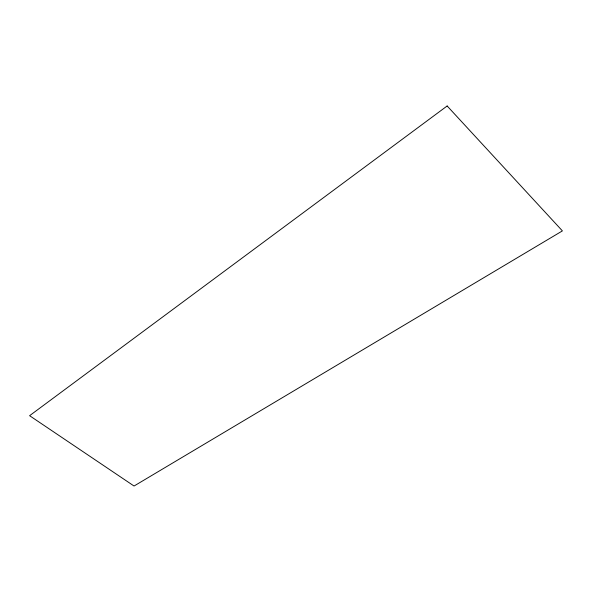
<?xml version="1.0" encoding="UTF-8"?>
<svg xmlns="http://www.w3.org/2000/svg" width="592" height="592" viewBox="0 0 592 592"><rect width="100%" height="100%" fill="white"/><g stroke="black" fill="none" stroke-linecap="round" stroke-linejoin="round"><path stroke-width="0.89" d="M447.152 105.975L29.6 415.688L134.051 486.025L562.4 230.895L447.152 105.975"/></g></svg>
